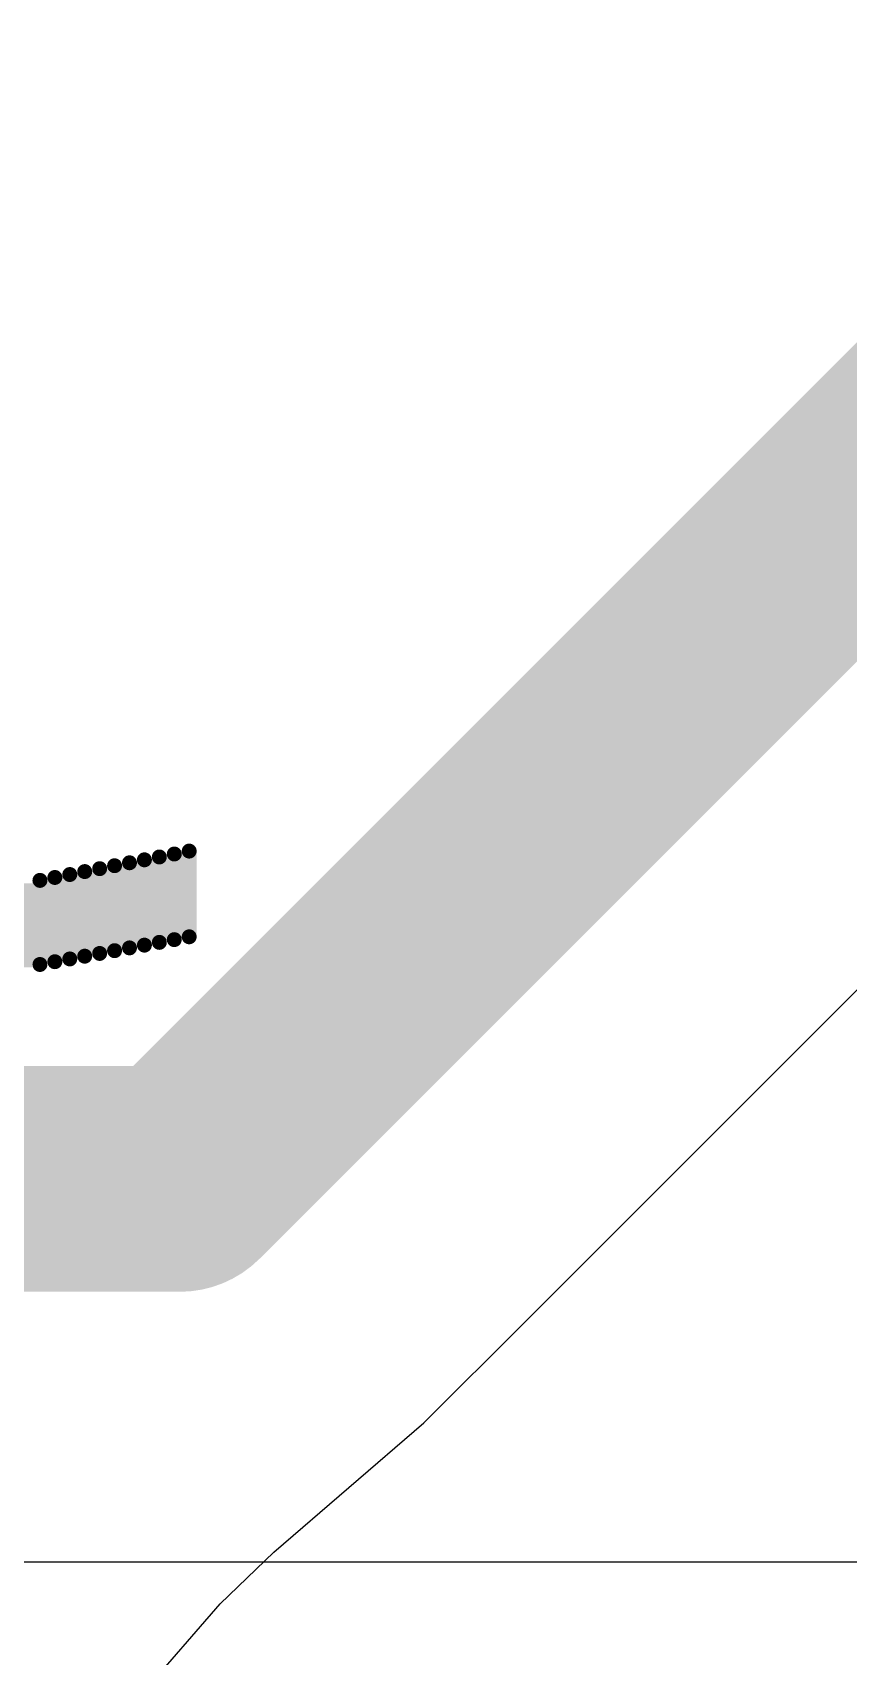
# Model space of a CAD drawing. Header units: millimetres. Extents: x 1.01 to 3.59, y 0.05 to 3.22.
# Drawn here: x 2.1068 to 2.143, y 2.2392 to 2.3112 of the extents above; entities that cross this region are included whole.
import ezdxf

# ---------------------------------------------------------------- set-up
doc = ezdxf.new("R2010")
doc.units = ezdxf.units.MM
doc.header["$MEASUREMENT"] = 0
for name, color, linetype in [('BottomLayer', 5, 'Continuous'), ('BottomOverlay', 54, 'Continuous'), ('TopLayer', 1, 'Continuous')]:
    doc.layers.add(name, color=color, linetype=linetype)

# ---------------------------------------------------------------- blocks, each defined once
blk = doc.blocks.new('S______ROHS_B_125')
at = {"layer": 'BottomOverlay', "const_width": 0.000661}
for points in [[(-0.0291, 0.002684), (-0.032898, 0.002684)], [(-0.0291, 0.002684), (-0.032898, 0.002684)], [(-0.028975, 0.002023), (-0.032768, 0.002023)], [(-0.028975, 0.002023), (-0.032768, 0.002023)], [(-0.028853, 0.001362), (-0.032638, 0.001362)], [(-0.028853, 0.001362), (-0.032638, 0.001362)], [(-0.02873, 0.0007), (-0.03251, 0.0007)], [(-0.02873, 0.0007), (-0.03251, 0.0007)], [(-0.028608, 0.000039), (-0.03238, 0.000039)], [(-0.028608, 0.000039), (-0.03238, 0.000039)], [(-0.028486, -0.000622), (-0.03225, -0.000622)], [(-0.028486, -0.000622), (-0.03225, -0.000622)], [(-0.028363, -0.001283), (-0.03212, -0.001283)], [(-0.028363, -0.001283), (-0.03212, -0.001283)], [(-0.028241, -0.001945), (-0.03199, -0.001945)], [(-0.028241, -0.001945), (-0.03199, -0.001945)], [(-0.028118, -0.002606), (-0.031859, -0.002606)], [(-0.028118, -0.002606), (-0.031859, -0.002606)], [(-0.027996, -0.003267), (-0.031729, -0.003267)], [(-0.027996, -0.003267), (-0.031729, -0.003267)], [(-0.027874, -0.003928), (-0.031599, -0.003928)], [(-0.027874, -0.003928), (-0.031599, -0.003928)], [(-0.027751, -0.00459), (-0.031469, -0.00459)], [(-0.027751, -0.00459), (-0.031469, -0.00459)]]:
    blk.add_lwpolyline(points, dxfattribs=at)
at = {"layer": 'BottomOverlay', "const_width": 0.000331}
for points in [[(-0.033064, 0.002684, 1), (-0.032733, 0.002684, 1)], [(-0.033064, 0.002684, 1), (-0.032733, 0.002684, 1)], [(-0.029265, 0.002684, 1), (-0.028935, 0.002684, 1)], [(-0.029265, 0.002684, 1), (-0.028935, 0.002684, 1)], [(-0.032933, 0.002023, 1), (-0.032603, 0.002023, 1)], [(-0.032933, 0.002023, 1), (-0.032603, 0.002023, 1)], [(-0.02914, 0.002023, 1), (-0.02881, 0.002023, 1)], [(-0.02914, 0.002023, 1), (-0.02881, 0.002023, 1)], [(-0.032803, 0.001362, 1), (-0.032473, 0.001362, 1)], [(-0.032803, 0.001362, 1), (-0.032473, 0.001362, 1)], [(-0.029018, 0.001362, 1), (-0.028687, 0.001362, 1)], [(-0.029018, 0.001362, 1), (-0.028687, 0.001362, 1)], [(-0.032676, 0.0007, 1), (-0.032345, 0.0007, 1)], [(-0.032676, 0.0007, 1), (-0.032345, 0.0007, 1)], [(-0.028896, 0.0007, 1), (-0.028565, 0.0007, 1)], [(-0.028896, 0.0007, 1), (-0.028565, 0.0007, 1)], [(-0.032545, 0.000039, 1), (-0.032215, 0.000039, 1)], [(-0.032545, 0.000039, 1), (-0.032215, 0.000039, 1)], [(-0.028773, 0.000039, 1), (-0.028443, 0.000039, 1)], [(-0.028773, 0.000039, 1), (-0.028443, 0.000039, 1)], [(-0.032415, -0.000622, 1), (-0.032085, -0.000622, 1)], [(-0.032415, -0.000622, 1), (-0.032085, -0.000622, 1)], [(-0.028651, -0.000622, 1), (-0.02832, -0.000622, 1)], [(-0.028651, -0.000622, 1), (-0.02832, -0.000622, 1)], [(-0.032285, -0.001283, 1), (-0.031955, -0.001283, 1)], [(-0.032285, -0.001283, 1), (-0.031955, -0.001283, 1)], [(-0.028528, -0.001283, 1), (-0.028198, -0.001283, 1)], [(-0.028528, -0.001283, 1), (-0.028198, -0.001283, 1)], [(-0.032155, -0.001945, 1), (-0.031824, -0.001945, 1)], [(-0.032155, -0.001945, 1), (-0.031824, -0.001945, 1)], [(-0.028406, -0.001945, 1), (-0.028075, -0.001945, 1)], [(-0.028406, -0.001945, 1), (-0.028075, -0.001945, 1)], [(-0.032025, -0.002606, 1), (-0.031694, -0.002606, 1)], [(-0.032025, -0.002606, 1), (-0.031694, -0.002606, 1)], [(-0.028284, -0.002606, 1), (-0.027953, -0.002606, 1)], [(-0.028284, -0.002606, 1), (-0.027953, -0.002606, 1)], [(-0.031895, -0.003267, 1), (-0.031564, -0.003267, 1)], [(-0.031895, -0.003267, 1), (-0.031564, -0.003267, 1)], [(-0.031765, -0.003928, 1), (-0.031434, -0.003928, 1)], [(-0.031765, -0.003928, 1), (-0.031434, -0.003928, 1)], [(-0.028161, -0.003267, 1), (-0.027831, -0.003267, 1)], [(-0.028161, -0.003267, 1), (-0.027831, -0.003267, 1)], [(-0.028039, -0.003928, 1), (-0.027708, -0.003928, 1)], [(-0.028039, -0.003928, 1), (-0.027708, -0.003928, 1)]]:
    blk.add_lwpolyline(points, format="xyb", close=True, dxfattribs=at)

msp = doc.modelspace()

# ---------------------------------------------------------------- linework, layer by layer
at = {"layer": 'BottomLayer'}
msp.add_line((2.213, 2.243392), (1.78208, 2.243392), dxfattribs=at)
at = {"layer": 'TopLayer'}
for p, q in [((2.128656, 2.254027), (2.187846, 2.313217)), ((2.124185, 2.249556), (2.128656, 2.254027)), ((2.117539, 2.243834), (2.124185, 2.249556)), ((2.115154, 2.241546), (2.117539, 2.243834)), ((2.105867, 2.230832), (2.115154, 2.241546))]:
    msp.add_line(p, q, dxfattribs=at)
at = {"layer": 'TopLayer', "const_width": 0.01}
for points in [[(2.11337, 2.26037), (2.177032, 2.324032)], [(2.049142, 2.26037), (2.11337, 2.26037)]]:
    msp.add_lwpolyline(points, dxfattribs=at)
at = {"layer": 'TopLayer', "const_width": 0.005}
msp.add_lwpolyline([(2.11087, 2.26037, 1), (2.11587, 2.26037, 1)], format="xyb", close=True, dxfattribs=at)
msp.add_lwpolyline([(2.11087, 2.26037, 1), (2.11587, 2.26037, 1)], format="xyb", close=True, dxfattribs=at)

# ---------------------------------------------------------------- block references
at = {"rotation": 270}
msp.add_blockref('S______ROHS_B_125', (2.111102, 2.242), dxfattribs=at)

doc.saveas('drawing.dxf')
